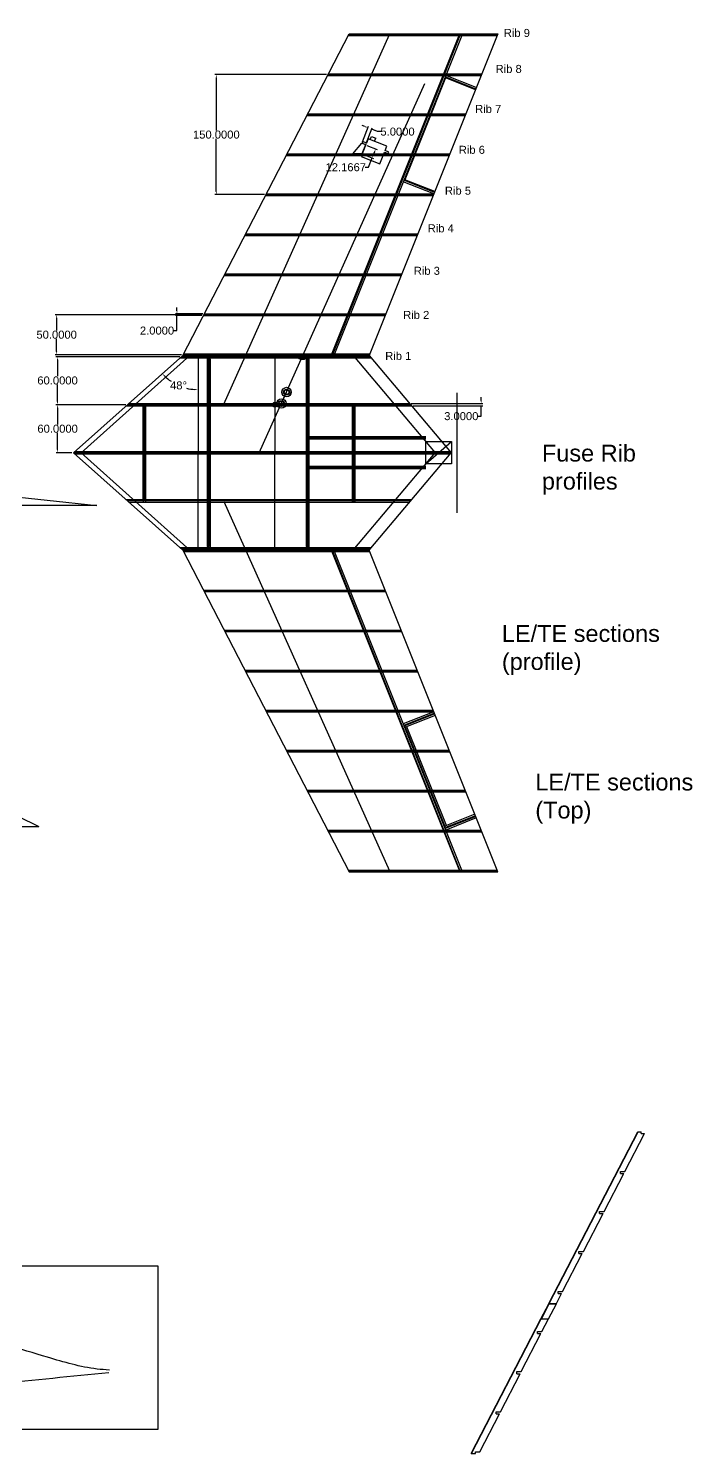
# Model space of a CAD drawing. Extents: x -4140 to 2524, y -1472 to 1305.
# Drawn here: x -1183 to -354, y -1472 to 308 of the extents above; entities that cross this region are included whole.
import ezdxf

# ---------------------------------------------------------------- set-up
doc = ezdxf.new("R2010")
doc.units = 0
doc.header["$MEASUREMENT"] = 0
doc.layers.get('0').update_dxf_attribs({"linetype": 'CONTINUOUS'})
doc.layers.get('DEFPOINTS').update_dxf_attribs({"linetype": 'CONTINUOUS'})
for name, color, linetype in [('CONSTRUCTION', 2, 'CONTINUOUS'), ('DIMENSIONS', 4, 'CONTINUOUS'), ('HARDWARE', 7, 'CONTINUOUS'), ('MOTOR_AND_MOTOR_MOUNT', 5, 'CONTINUOUS'), ('NOTES', 4, 'CONTINUOUS'), ('OUTLINE', 3, 'CONTINUOUS'), ('PROFILES', 6, 'CONTINUOUS'), ('SPAR_LINE', 1, 'CONTINUOUS'), ('STRAIGHT_CUT_1', 7, 'CONTINUOUS')]:
    doc.layers.add(name, color=color, linetype=linetype)
doc.styles.add('CIRCUITGROVE', font='arial.ttf', dxfattribs={"height": 10})
doc.dimstyles.new('CIRCUITGROVE', dxfattribs={"dimtxt": 10, "dimasz": 4, "dimexe": 2, "dimexo": 2, "dimgap": 0.09, "dimtad": 0, "dimtih": 1, "dimtoh": 1, "dimdec": 4, "dimzin": 0, "dimdsep": 46, "dimtxsty": 'CIRCUITGROVE', "dimcen": 0.09, "dimadec": 0, "dimazin": 0, "dimtfac": 1, "dimtdec": 4, "dimtofl": 0, "dimtmove": 0, "dimatfit": 3, "dimfxl": 1, "dimtolj": 1, "dimtzin": 0, "dimarcsym": 0})

# ---------------------------------------------------------------- blocks, each defined once
blk = doc.blocks.new('*D106')
at = {"layer": 'DEFPOINTS', "color": 0}
for p in [(-1146.4, -161.9), (-1059.3, -161.9), (-1126.6, -221.9)]:
    blk.add_point(p, dxfattribs=at)
at = {"layer": 'DIMENSIONS', "color": 0}
for p, q in [((-1061.3, -161.9), (-1148.4, -161.9)), ((-1146.4, -165.9), (-1146.4, -186.7)), ((-1146.4, -217.9), (-1146.4, -197.1)), ((-1128.6, -221.9), (-1148.4, -221.9))]:
    blk.add_line(p, q, dxfattribs=at)
for points in [[(-1145.8, -165.9), (-1147.1, -165.9), (-1146.4, -161.9)], [(-1147.1, -217.9), (-1145.8, -217.9), (-1146.4, -221.9)]]:
    blk.add_solid(points, dxfattribs=at)
at = {"layer": 'DIMENSIONS', "color": 0, "insert": (-1146.4, -191.9), "char_height": 10, "attachment_point": 5, "style": 'CIRCUITGROVE'}
blk.add_mtext('\\A1;60.0000', dxfattribs=at)
blk = doc.blocks.new('*D107')
at = {"layer": 'DEFPOINTS', "color": 0}
for p in [(-1146.5, -101.9), (-991.9, -101.9), (-1059.3, -161.9)]:
    blk.add_point(p, dxfattribs=at)
at = {"layer": 'DIMENSIONS', "color": 0}
for p, q in [((-993.9, -101.9), (-1148.5, -101.9)), ((-1146.5, -105.9), (-1146.5, -126.4)), ((-1146.5, -157.9), (-1146.5, -136.8)), ((-1061.3, -161.9), (-1148.5, -161.9))]:
    blk.add_line(p, q, dxfattribs=at)
for points in [[(-1145.9, -105.9), (-1147.2, -105.9), (-1146.5, -101.9)], [(-1147.2, -157.9), (-1145.9, -157.9), (-1146.5, -161.9)]]:
    blk.add_solid(points, dxfattribs=at)
at = {"layer": 'DIMENSIONS', "color": 0, "insert": (-1146.5, -131.6), "char_height": 10, "attachment_point": 5, "style": 'CIRCUITGROVE'}
blk.add_mtext('\\A1;60.0000', dxfattribs=at)
blk = doc.blocks.new('*D146')
at = {"layer": 'DEFPOINTS', "color": 0}
for p in [(-963.8, -49.4), (-1147.6, -99.4), (-989.7, -99.4)]:
    blk.add_point(p, dxfattribs=at)
at = {"layer": 'DIMENSIONS', "color": 0}
for p, q in [((-965.8, -49.4), (-1149.6, -49.4)), ((-1147.6, -53.4), (-1147.6, -69.2)), ((-1147.6, -95.4), (-1147.6, -79.6)), ((-991.7, -99.4), (-1149.6, -99.4))]:
    blk.add_line(p, q, dxfattribs=at)
for points in [[(-1146.9, -53.4), (-1148.3, -53.4), (-1147.6, -49.4)], [(-1148.3, -95.4), (-1146.9, -95.4), (-1147.6, -99.4)]]:
    blk.add_solid(points, dxfattribs=at)
at = {"layer": 'DIMENSIONS', "color": 0, "insert": (-1147.6, -74.4), "char_height": 10, "attachment_point": 5, "style": 'CIRCUITGROVE'}
blk.add_mtext('\\A1;50.0000', dxfattribs=at)
blk = doc.blocks.new('*D175')
at = {"layer": 'DEFPOINTS', "color": 0}
for p in [(-706.9, -160.4), (-704.4, -163.4), (-620.7, -163.4)]:
    blk.add_point(p, dxfattribs=at)
at = {"layer": 'DIMENSIONS', "color": 0}
for p, q in [((-617.7, -156.4), (-617.7, -152.4)), ((-704.9, -160.4), (-615.7, -160.4)), ((-702.4, -163.4), (-615.7, -163.4)), ((-621.7, -176.2), (-617.7, -176.2)), ((-617.7, -176.2), (-617.7, -163.4))]:
    blk.add_line(p, q, dxfattribs=at)
for points in [[(-618.4, -156.4), (-617, -156.4), (-617.7, -160.4)], [(-617, -167.4), (-618.4, -167.4), (-617.7, -163.4)]]:
    blk.add_solid(points, dxfattribs=at)
at = {"layer": 'DIMENSIONS', "color": 0, "insert": (-642.5, -176.2), "char_height": 10, "attachment_point": 5, "style": 'CIRCUITGROVE'}
blk.add_mtext('\\A1;3.0000', dxfattribs=at)
blk = doc.blocks.new('*D176')
at = {"layer": 'DEFPOINTS', "color": 0}
for p in [(-997.4, -50.4), (-964.4, -50.4), (-963.3, -48.4)]:
    blk.add_point(p, dxfattribs=at)
at = {"layer": 'DIMENSIONS', "color": 0}
for p, q in [((-965.3, -48.4), (-999.4, -48.4)), ((-966.4, -50.4), (-999.4, -50.4)), ((-997.4, -44.4), (-997.4, -40.4)), ((-997.4, -69.3), (-997.4, -50.4)), ((-1001.4, -69.3), (-997.4, -69.3))]:
    blk.add_line(p, q, dxfattribs=at)
for points in [[(-998.1, -44.4), (-996.8, -44.4), (-997.4, -48.4)], [(-996.8, -54.4), (-998.1, -54.4), (-997.4, -50.4)]]:
    blk.add_solid(points, dxfattribs=at)
at = {"layer": 'DIMENSIONS', "color": 0, "insert": (-1022.3, -69.3), "char_height": 10, "attachment_point": 5, "style": 'CIRCUITGROVE'}
blk.add_mtext('\\A1;2.0000', dxfattribs=at)
blk = doc.blocks.new('*D180')
at = {"layer": 'CONSTRUCTION', "color": 0}
for start, end in [(225.5354, 235.5056), (256.1137, 266.1538)]:
    blk.add_arc((-971.1, -83.4), 59.6, start, end, dxfattribs=at)
for points in [[(-1012.4, -125.5), (-1013.4, -126.4), (-1015.7, -123.1)], [(-975.2, -143.6), (-975.1, -142.2), (-971.1, -143)]]:
    blk.add_solid(points, dxfattribs=at)
at = {"layer": 'DEFPOINTS', "color": 0}
for p in [(-990.2, -100.4), (-971.1, -101.9), (-1002.9, -133.9), (-1126.6, -221.9), (-971.1, -220.4)]:
    blk.add_point(p, dxfattribs=at)
at = {"layer": 'CONSTRUCTION', "color": 0, "insert": (-995.5, -137.8), "char_height": 10, "attachment_point": 5, "style": 'CIRCUITGROVE'}
blk.add_mtext('\\A1;48%%d', dxfattribs=at)
blk = doc.blocks.new('*D193')
at = {"layer": 'DEFPOINTS', "color": 0}
for p in [(-948.3, 250.6), (-808.8, 250.6), (-886.3, 100.6)]:
    blk.add_point(p, dxfattribs=at)
at = {"layer": 'STRAIGHT_CUT_1', "color": 0}
for p, q in [((-810.8, 250.6), (-950.3, 250.6)), ((-948.3, 246.6), (-948.3, 180.8)), ((-948.3, 104.6), (-948.3, 170.4)), ((-888.3, 100.6), (-950.3, 100.6))]:
    blk.add_line(p, q, dxfattribs=at)
for points in [[(-947.7, 246.6), (-949, 246.6), (-948.3, 250.6)], [(-949, 104.6), (-947.7, 104.6), (-948.3, 100.6)]]:
    blk.add_solid(points, dxfattribs=at)
at = {"layer": 'STRAIGHT_CUT_1', "color": 0, "insert": (-948.3, 175.6), "char_height": 10, "attachment_point": 5, "style": 'CIRCUITGROVE'}
blk.add_mtext('\\A1;150.0000', dxfattribs=at)
blk = doc.blocks.new('*D286')
at = {"layer": 'DEFPOINTS', "color": 0}
for p in [(-762.1, 162.9), (-766.6, 151.6), (-753.8, 146.5)]:
    blk.add_point(p, dxfattribs=at)
at = {"layer": 'DIMENSIONS', "color": 0}
for p, q in [((-760.2, 162.1), (-747.4, 157)), ((-764.7, 150.8), (-752, 145.7)), ((-758.5, 134.8), (-753.8, 146.5)), ((-750.8, 154.1), (-752.3, 150.2)), ((-762.5, 134.8), (-758.5, 134.8))]:
    blk.add_line(p, q, dxfattribs=at)
for points in [[(-752.9, 150.4), (-751.7, 150), (-753.8, 146.5)], [(-750.2, 153.8), (-751.4, 154.3), (-749.3, 157.8)]]:
    blk.add_solid(points, dxfattribs=at)
at = {"layer": 'DIMENSIONS', "color": 0, "insert": (-786.7, 134.8), "char_height": 10, "attachment_point": 5, "style": 'CIRCUITGROVE'}
blk.add_mtext('\\A1;12.1667', dxfattribs=at)
blk = doc.blocks.new('*D287')
at = {"layer": 'DEFPOINTS', "color": 0}
for p in [(-754.3, 182.3), (-766.7, 164.7), (-762.1, 162.9)]:
    blk.add_point(p, dxfattribs=at)
at = {"layer": 'DIMENSIONS', "color": 0}
for p, q in [((-762.7, 185.6), (-766.4, 187.1)), ((-766, 166.6), (-758.2, 186)), ((-761.3, 164.7), (-753.6, 184.2)), ((-746.9, 179.3), (-754.3, 182.3)), ((-742.9, 179.3), (-746.9, 179.3))]:
    blk.add_line(p, q, dxfattribs=at)
for points in [[(-762.9, 185), (-762.4, 186.3), (-758.9, 184.2)], [(-750.3, 181.4), (-750.8, 180.2), (-754.3, 182.3)]]:
    blk.add_solid(points, dxfattribs=at)
at = {"layer": 'DIMENSIONS', "color": 0, "insert": (-722.1, 179.3), "char_height": 10, "attachment_point": 5, "style": 'CIRCUITGROVE'}
blk.add_mtext('\\A1;5.0000', dxfattribs=at)

msp = doc.modelspace()

# ---------------------------------------------------------------- linework, layer by layer
for p, q in [((-644.16542, 299.53298), (-803.04925, -98.42451)), ((-641.93983, 299.53298), (-800.82366, -98.42451)), ((-623.79339, 234.36737), (-661.88527, 249.57549)), ((-662.13109, 246.44337), (-712.92329, 119.22379)), ((-624.53496, 232.50994), (-662.62685, 247.71805)), ((-624.90575, 231.58122), (-662.13109, 246.44337)), ((-676.81031, 101.57549), (-714.9022, 116.78361)), ((-676.06873, 103.43292), (-714.16062, 118.64104)), ((-675.69795, 104.36164), (-712.92329, 119.22379)), ((-981.22422, -100.42451), (-1117.03009, -221.94478)), ((-990.20974, -100.42451), (-757.45846, -100.42451)), ((-1124.90198, -223.42451), (-656.37341, -223.42451)), ((-981.22422, -343.42451), (-1117.03009, -221.90424)), ((-990.20974, -343.42451), (-757.45846, -343.42451)), ((-644.16542, -743.382), (-803.04925, -345.42451)), ((-641.93983, -743.382), (-800.82366, -345.42451)), ((-676.81031, -545.42451), (-714.9022, -560.63263)), ((-676.06873, -547.28195), (-714.16062, -562.49006)), ((-675.69795, -548.21066), (-712.92329, -563.07282)), ((-674.95637, -550.0681), (-712.18171, -564.93025)), ((-662.13109, -690.29239), (-712.92329, -563.07282)), ((-661.01524, -687.69338), (-710.32427, -564.18867)), ((-625.64733, -673.57281), (-662.87267, -688.43496)), ((-624.53496, -676.35896), (-662.62685, -691.56708)), ((-624.90575, -675.43024), (-662.13109, -690.29239)), ((-623.79339, -678.21639), (-661.88527, -693.42451)), ((-533.25006, -1284.91394), (-422.30209, -1070.30536)), ((-532.9635, -1284.91394), (-422.01443, -1070.30536)), ((-532.68703, -1284.91394), (-421.73796, -1070.30536)), ((-438.39924, -1120.01285), (-413.86475, -1072.55536)), ((-422.30209, -1070.30536), (-418.07418, -1070.30536)), ((-418.07418, -1072.55536), (-418.07418, -1070.30536)), ((-418.07418, -1072.55536), (-413.86475, -1072.55536)), ((-443.91854, -1120.01285), (-438.39924, -1120.01285)), ((-443.91854, -1122.51285), (-443.91854, -1120.01285)), ((-464.24815, -1170.01285), (-439.69169, -1122.51285)), ((-443.91854, -1122.51285), (-439.69169, -1122.51285)), ((-490.09707, -1220.01285), (-465.5406, -1172.51285)), ((-469.76496, -1170.01285), (-464.24815, -1170.01285)), ((-469.76496, -1172.51285), (-469.76496, -1170.01285)), ((-469.76496, -1172.51285), (-465.5406, -1172.51285)), ((-515.94598, -1270.01285), (-491.38951, -1222.51285)), ((-495.61139, -1222.51285), (-495.61139, -1220.01285)), ((-495.61139, -1220.01285), (-490.09707, -1220.01285)), ((-495.61139, -1222.51285), (-491.38951, -1222.51285)), ((-1630.16068, -1237.60718), (-1021.16068, -1237.60718)), ((-1021.16068, -1237.60718), (-1021.16068, -1442.40718)), ((-523.64952, -1284.91394), (-517.23842, -1272.51285)), ((-521.45781, -1270.01285), (-515.94598, -1270.01285)), ((-521.45781, -1272.51285), (-521.45781, -1270.01285)), ((-521.45781, -1272.51285), (-517.23842, -1272.51285)), ((-543.0928, -1303.95292), (-533.37931, -1285.16394)), ((-542.80633, -1303.95292), (-533.09274, -1285.16394)), ((-542.52987, -1303.95292), (-532.81628, -1285.16394)), ((-533.49225, -1303.95292), (-523.77876, -1285.16394)), ((-533.37931, -1285.16394), (-533.25006, -1284.91394)), ((-533.37931, -1285.16394), (-533.09274, -1285.16394)), ((-533.25006, -1284.91394), (-532.9635, -1284.91394)), ((-533.09274, -1285.16394), (-532.9635, -1284.91394)), ((-533.09274, -1285.16394), (-532.81628, -1285.16394)), ((-532.9635, -1284.91394), (-532.68703, -1284.91394)), ((-532.81628, -1285.16394), (-532.68703, -1284.91394)), ((-532.81628, -1285.16394), (-523.77876, -1285.16394)), ((-532.68703, -1284.91394), (-523.64952, -1284.91394)), ((-523.77876, -1285.16394), (-523.64952, -1284.91394)), ((-630.10537, -1472.26285), (-543.22204, -1304.20292)), ((-629.81977, -1472.26285), (-542.93558, -1304.20292)), ((-629.54331, -1472.26285), (-542.65911, -1304.20292)), ((-543.22204, -1304.20292), (-543.0928, -1303.95292)), ((-543.22204, -1304.20292), (-542.93558, -1304.20292)), ((-543.0928, -1303.95292), (-542.80633, -1303.95292)), ((-542.93558, -1304.20292), (-542.80633, -1303.95292)), ((-542.93558, -1304.20292), (-542.65911, -1304.20292)), ((-542.80633, -1303.95292), (-542.52987, -1303.95292)), ((-542.65911, -1304.20292), (-542.52987, -1303.95292)), ((-542.65911, -1304.20292), (-533.6215, -1304.20292)), ((-542.52987, -1303.95292), (-533.49225, -1303.95292)), ((-541.79489, -1320.01285), (-533.6215, -1304.20292)), ((-533.6215, -1304.20292), (-533.49225, -1303.95292)), ((-567.6438, -1370.01285), (-543.08734, -1322.51285)), ((-547.30423, -1320.01285), (-541.79489, -1320.01285)), ((-547.30423, -1322.51285), (-547.30423, -1320.01285)), ((-547.30423, -1322.51285), (-543.08734, -1322.51285)), ((-573.15065, -1370.01285), (-567.6438, -1370.01285)), ((-573.15065, -1372.76285), (-573.15065, -1370.01285)), ((-593.49272, -1420.01285), (-569.06549, -1372.76285)), ((-573.15065, -1372.76285), (-569.06549, -1372.76285)), ((-619.34163, -1470.01285), (-594.78516, -1422.51285)), ((-598.99707, -1422.51285), (-598.99707, -1420.01285)), ((-598.99707, -1420.01285), (-593.49272, -1420.01285)), ((-598.99707, -1422.51285), (-594.78516, -1422.51285)), ((-1021.16068, -1442.40718), (-1630.16068, -1442.40718)), ((-630.10537, -1472.26285), (-624.8435, -1472.26285)), ((-624.8435, -1470.01285), (-619.34163, -1470.01285)), ((-624.8435, -1472.26285), (-624.8435, -1470.01285))]:
    msp.add_line(p, q)
at = {"color": 4}
for centre in [(-840.84351, -101.92451), (-867.02698, -160.42451), (-860.6076, -146.08211)]:
    msp.add_circle(centre, 3, dxfattribs=at)
msp.add_circle((-875.3444, -161.92451), 3)
at = {"layer": 'CONSTRUCTION'}
for p, q in [((-804.32235, -99.42451), (-644.78418, 300.53298)), ((-782.92349, 300.53298), (-597.37688, 300.53298)), ((-617.32232, 250.57549), (-808.76786, 250.57549)), ((-637.28474, 200.57549), (-834.61428, 200.57549)), ((-657.24715, 150.57549), (-860.4607, 150.57549)), ((-677.20956, 100.57549), (-886.30713, 100.57549)), ((-697.17197, 50.57549), (-912.15355, 50.57549)), ((-717.13438, 0.57549), (-937.99997, 0.57549)), ((-737.0968, -49.42451), (-963.84639, -49.42451)), ((-991.91535, -101.92451), (-756.16112, -101.92451)), ((-989.69282, -99.42451), (-757.05921, -99.42451)), ((-957.69004, -341.92451), (-957.69004, -101.92451)), ((-834.172, -341.92451), (-834.172, -101.92451)), ((-2160.8327, -171.07985), (-1097.40193, -287.95572)), ((-705.61859, -161.92451), (-1059.26208, -161.92451)), ((-1038.03501, -281.92451), (-1038.03501, -161.92451)), ((-971.14878, -161.92451), (-971.14878, -221.92451)), ((-1126.63063, -221.92451), (-655.07607, -221.92451)), ((-1126.63063, -221.92451), (-655.07607, -221.92451)), ((-971.14878, -281.92451), (-971.14878, -221.92451)), ((-971.14878, -281.92451), (-971.14878, -221.92451)), ((-705.61859, -281.92451), (-1059.26208, -281.92451)), ((-1980.7516, -287.95572), (-1169.95396, -688.91321)), ((-1097.40193, -287.95572), (-1562.66914, -287.95572)), ((-991.91535, -341.92451), (-756.16112, -341.92451)), ((-989.69282, -344.42451), (-757.05921, -344.42451)), ((-804.32235, -344.42451), (-644.78418, -744.382)), ((-737.0968, -394.42451), (-963.84639, -394.42451)), ((-717.13438, -444.42451), (-937.99997, -444.42451)), ((-697.17197, -494.42451), (-912.15355, -494.42451)), ((-677.20956, -544.42451), (-886.30713, -544.42451)), ((-657.24715, -594.42451), (-860.4607, -594.42451)), ((-637.28474, -644.42451), (-834.61428, -644.42451)), ((-1402.58757, -688.91321), (-1169.95396, -688.91321)), ((-617.32232, -694.42451), (-808.76786, -694.42451)), ((-782.92349, -744.382), (-597.37688, -744.382))]:
    msp.add_line(p, q, dxfattribs=at)
at = {"layer": 'HARDWARE'}
for p, q in [((-761.53437, 163.09805), (-767.46699, 148.23857)), ((-765.43637, 166.80942), (-766.17795, 164.95199)), ((-766.17795, 164.95199), (-761.53437, 163.09805)), ((-760.79279, 164.95548), (-765.43637, 166.80942)), ((-758.56806, 170.52778), (-760.79279, 164.95548)), ((-735.35013, 161.25807), (-758.56806, 170.52778)), ((-756.24626, 169.60081), (-754.76311, 173.31568)), ((-754.76311, 173.31568), (-749.1908, 171.09095)), ((-750.67396, 167.37608), (-749.1908, 171.09095)), ((-737.57486, 155.68576), (-735.35013, 161.25807)), ((-767.46699, 148.23857), (-744.24905, 138.96885)), ((-744.24905, 138.96885), (-738.31643, 153.82833)), ((-738.31643, 153.82833), (-733.67285, 151.97438)), ((-732.93127, 153.83182), (-737.57486, 155.68576)), ((-733.67285, 151.97438), (-732.93127, 153.83182)), ((-867.02698, -160.42451), (-860.6076, -146.08211))]:
    msp.add_line(p, q, dxfattribs=at)
for centre in [(-860.6076, -146.08211), (-867.02698, -160.42451)]:
    msp.add_circle(centre, 5.94, dxfattribs=at)
at = {"layer": 'MOTOR_AND_MOTOR_MOUNT'}
for p, q in [((-647.63063, -296.92488), (-647.63063, -146.92488)), ((-686.63063, -235.92488), (-654.63063, -207.92488)), ((-670.63063, -221.92488), (-1126.63063, -221.92488))]:
    msp.add_line(p, q, dxfattribs=at)
msp.add_lwpolyline([(-686.63063, -235.92488), (-686.63063, -207.92488), (-654.63063, -207.92488), (-654.63063, -235.92488)], close=True, dxfattribs=at)
at = {"layer": 'OUTLINE'}
for p, q in [((-990.20974, -100.42451), (-782.42649, 301.53298)), ((-596.97764, 301.53298), (-757.45846, -100.42451)), ((-990.20974, -100.42451), (-1126.63063, -221.92488)), ((-777.45846, -100.42451), (-675.07607, -221.92451)), ((-757.45846, -100.42451), (-655.07607, -221.92451)), ((-990.20974, -343.42451), (-1126.63063, -221.92414)), ((-777.45846, -343.42451), (-675.07607, -221.92451)), ((-757.45846, -343.42451), (-655.07607, -221.92451)), ((-990.20974, -343.42451), (-782.42649, -745.382)), ((-596.97764, -745.382), (-757.45846, -343.42451))]:
    msp.add_line(p, q, dxfattribs=at)
at = {"layer": 'PROFILES'}
for p, q in [((-783.46034, 299.53298), (-597.77613, 299.53298)), ((-782.42649, 301.53298), (-596.97764, 301.53298)), ((-809.28479, 249.57549), (-617.72157, 249.57549)), ((-808.25093, 251.57549), (-616.92307, 251.57549)), ((-835.13121, 199.57549), (-637.68398, 199.57549)), ((-834.09735, 201.57549), (-636.88549, 201.57549)), ((-777.97543, 151.57549), (-766.69775, 164.72882)), ((-762.05417, 162.87488), (-766.69775, 164.72882)), ((-762.05417, 162.87488), (-766.56543, 151.57549)), ((-860.97763, 149.57549), (-657.6464, 149.57549)), ((-859.94378, 151.57549), (-656.8479, 151.57549)), ((-766.56543, 151.57549), (-777.97543, 151.57549)), ((-738.09326, 153.30853), (-738.78518, 151.57549)), ((-738.78518, 151.57549), (-733.75251, 151.57549)), ((-738.09326, 153.30853), (-733.75251, 151.57549)), ((-886.82406, 99.57549), (-677.60881, 99.57549)), ((-885.7902, 101.57549), (-676.81031, 101.57549)), ((-912.67048, 49.57549), (-697.57122, 49.57549)), ((-911.63662, 51.57549), (-696.77272, 51.57549)), ((-937.48304, 1.57549), (-716.73514, 1.57549)), ((-938.5169, -0.42451), (-717.53363, -0.42451)), ((-964.36332, -50.42451), (-737.49604, -50.42451)), ((-963.32946, -48.42451), (-736.69755, -48.42451)), ((-993.62096, -103.42451), (-754.89838, -103.42451)), ((-990.20974, -100.42451), (-757.45846, -100.42451)), ((-989.17589, -98.42451), (-756.65996, -98.42451)), ((-959.21031, -338.85531), (-959.21031, -101.92451)), ((-959.21031, -104.99371), (-959.21031, -341.92451)), ((-956.16977, -338.85531), (-956.16977, -101.92451)), ((-956.16977, -104.99371), (-956.16977, -341.92451)), ((-835.69227, -338.85531), (-835.69227, -101.92451)), ((-835.69227, -104.99371), (-835.69227, -341.92451)), ((-832.65173, -101.92451), (-832.65173, -341.92451)), ((-1060.94629, -163.42451), (-704.37129, -163.42451)), ((-1057.57788, -160.42451), (-706.89925, -160.42451)), ((-1039.55528, -279.62768), (-1039.55528, -161.17241)), ((-1039.55528, -164.22135), (-1039.55528, -282.67661)), ((-1036.51474, -279.62768), (-1036.51474, -161.17241)), ((-1036.51474, -164.22135), (-1036.51474, -282.67661)), ((-778.51271, -160.42451), (-778.51271, -283.42451)), ((-775.47217, -160.42451), (-775.47217, -283.42451)), ((-1039.55528, -194.6568), (-1036.51474, -194.6568)), ((-959.21031, -194.6568), (-956.16977, -194.6568)), ((-835.69227, -194.6568), (-832.65173, -194.6568)), ((-1039.55528, -197.70574), (-1036.51474, -197.70574)), ((-959.21031, -197.70574), (-956.16977, -197.70574)), ((-835.69227, -197.70574), (-832.65173, -197.70574)), ((-686.63063, -201.80654), (-835.69227, -201.80654)), ((-686.63063, -204.84708), (-835.69227, -204.84708)), ((-1124.95073, -220.42871), (-656.33651, -220.42871)), ((-1124.90198, -223.42451), (-656.37341, -223.42451)), ((-971.14878, -221.92451), (-971.14878, -220.97858)), ((-971.14878, -221.92451), (-971.14878, -220.97858)), ((-971.14878, -221.92451), (-971.14878, -222.87045)), ((-971.14878, -221.92451), (-971.14878, -222.87045)), ((-832.65173, -220.40005), (-835.69227, -220.40005)), ((-832.65173, -220.40005), (-835.69227, -220.40005)), ((-832.65173, -223.44898), (-835.69227, -223.44898)), ((-832.65173, -223.44898), (-835.69227, -223.44898)), ((-1039.55528, -246.14329), (-1036.51474, -246.14329)), ((-1039.55528, -246.14329), (-1036.51474, -246.14329)), ((-1039.55528, -249.19222), (-1036.51474, -249.19222)), ((-1039.55528, -249.19222), (-1036.51474, -249.19222)), ((-959.21031, -246.14329), (-956.16977, -246.14329)), ((-959.21031, -246.14329), (-956.16977, -246.14329)), ((-959.21031, -249.19222), (-956.16977, -249.19222)), ((-959.21031, -249.19222), (-956.16977, -249.19222)), ((-686.63063, -239.00194), (-835.69227, -239.00194)), ((-686.63063, -242.04248), (-835.69227, -242.04248)), ((-835.69227, -246.14329), (-832.65173, -246.14329)), ((-835.69227, -246.14329), (-832.65173, -246.14329)), ((-835.69227, -249.19222), (-832.65173, -249.19222)), ((-835.69227, -249.19222), (-832.65173, -249.19222)), ((-1060.94629, -280.42451), (-704.37129, -280.42451)), ((-1057.57788, -283.42451), (-706.89925, -283.42451)), ((-993.62096, -340.42451), (-754.89838, -340.42451)), ((-990.20974, -343.42451), (-757.45846, -343.42451)), ((-989.17589, -345.42451), (-756.65996, -345.42451)), ((-964.36332, -393.42451), (-737.49604, -393.42451)), ((-963.32946, -395.42451), (-736.69755, -395.42451)), ((-938.5169, -443.42451), (-717.53363, -443.42451)), ((-937.48304, -445.42451), (-716.73514, -445.42451)), ((-912.67048, -493.42451), (-697.57122, -493.42451)), ((-911.63662, -495.42451), (-696.77272, -495.42451)), ((-886.82406, -543.42451), (-677.60881, -543.42451)), ((-885.7902, -545.42451), (-676.81031, -545.42451)), ((-860.97763, -593.42451), (-657.6464, -593.42451)), ((-859.94378, -595.42451), (-656.8479, -595.42451)), ((-835.13121, -643.42451), (-637.68398, -643.42451)), ((-834.09735, -645.42451), (-636.88549, -645.42451)), ((-809.28479, -693.42451), (-617.72157, -693.42451)), ((-808.25093, -695.42451), (-616.92307, -695.42451)), ((-783.46034, -743.382), (-597.77613, -743.382)), ((-782.42649, -745.382), (-596.97764, -745.382))]:
    msp.add_line(p, q, dxfattribs=at)
at = {"layer": 'PROFILES', "color": 4}
for centre in [(-841.52763, -101.92451), (-840.1594, -101.92451), (-867.02698, -160.42451), (-860.6076, -146.08211)]:
    msp.add_ellipse(centre, major_axis=(3.94, 0), ratio=0.9137055838, dxfattribs=at)
at = {"layer": 'PROFILES'}
msp.add_spline([(-1081.85264, -1368.14688), (-1097.22168, -1366.71053), (-1158.8415, -1352.05966), (-1262.40302, -1322.75793), (-1343.55733, -1306.81434), (-1390.09538, -1302.50526), (-1430.1698, -1302.50526), (-1476.85149, -1309.25615), (-1518.50591, -1324.91247), (-1550.24945, -1357.08692), (-1553.40945, -1368.86506), (-1546.94583, -1378.77594), (-1509.88775, -1394.71953), (-1457.17336, -1400.46497), (-1401.58625, -1399.31589), (-1222.4812, -1384.73684), (-1082.43616, -1371.09142)], degree=3, dxfattribs=at)
at = {"layer": 'SPAR_LINE'}
for p, q in [((-938.89299, -161.17241), (-732.2426, 300.53298)), ((-894.67316, -222.19256), (-688.02277, 239.51283)), ((-971.14878, -101.92428), (-971.14878, -220.40005)), ((-875.3444, -101.92451), (-875.3444, -220.40005)), ((-971.14878, -341.92474), (-971.14878, -223.44898)), ((-875.3444, -341.92451), (-875.3444, -223.44898)), ((-938.89299, -282.67661), (-732.2426, -744.382))]:
    msp.add_line(p, q, dxfattribs=at)
at = {"layer": 'STRAIGHT_CUT_1'}
for p, q in [((-776.99244, -160.42451), (-776.99244, -283.42451)), ((-686.63063, -203.32681), (-835.69227, -203.32681)), ((-686.63063, -233.42488), (-686.63063, -210.42488)), ((-686.63063, -240.52221), (-835.69227, -240.52221))]:
    msp.add_line(p, q, dxfattribs=at)

# ---------------------------------------------------------------- texts
at = {"layer": 'NOTES', "char_height": 21, "width": 399.0713622, "attachment_point": 1, "style": 'CIRCUITGROVE'}
for s, insert in [('{Fuse Rib \\Pprofiles}', (-541.84111, -211.87848)), ('{LE/TE sections\\P(profile)}', (-591.82444, -437.22161)), ('{LE/TE sections\\P(Top)}', (-550.10334, -622.81947))]:
    msp.add_mtext(s, dxfattribs=dict(at, insert=insert))
at = {"layer": 'STRAIGHT_CUT_1', "style": 'CIRCUITGROVE'}
for s, p in [('Rib 9', (-589.42596, 297.66453)), ('Rib 8', (-599.63952, 252.72487)), ('Rib 7', (-625.17341, 202.67843)), ('Rib 6', (-645.60053, 151.61063)), ('Rib 5', (-662.96358, 100.54283)), ('Rib 4', (-684.41206, 53.56046)), ('Rib 3', (-701.77511, 0.44995)), ('Rib 2', (-715.05274, -54.70327)), ('Rib 1', (-737.44392, -105.93107))]:
    msp.add_text(s, height=10, dxfattribs=at).set_placement(p)

# ---------------------------------------------------------------- dimensions: what is measured, and where the dimension line sits
at = {"layer": 'CONSTRUCTION'}
dim = msp.add_angular_dim_2l(base=(-1002.91363, -133.87591), line1=((-990.20974, -100.42451), (-1126.63063, -221.92488)), line2=((-971.14878, -101.92428), (-971.14878, -220.40005)), dimstyle='CIRCUITGROVE', dxfattribs=at)
dim.commit()
dim.dimension.update_dxf_attribs({"geometry": '*D180', "text_midpoint": (-995.53717, -137.82804)})
at = {"layer": 'DIMENSIONS'}
for base, p1, p2, angle, picture, middle, dimtype in [((-754.29802, 182.30175), (-766.69775, 164.72882), (-762.05417, 162.87488), 338.23573153, '*D287', (-722.06329, 179.33544), 161), ((-753.80872, 146.4824), (-762.05417, 162.87488), (-766.56543, 151.57549), 248.23573153, '*D286', (-786.71698, 134.76473), 161), ((-1147.61198, -99.42451), (-963.84639, -49.42451), (-989.69282, -99.42451), 90, '*D146', (-1147.61198, -74.42451), 160), ((-997.43359, -50.42451), (-963.32946, -48.42451), (-964.36332, -50.42451), 90, '*D176', (-1022.32359, -69.32225), 160), ((-617.70909, -163.42451), (-706.89925, -160.42451), (-704.37129, -163.42451), 90, '*D175', (-642.50909, -176.23743), 160)]:
    dim = msp.add_linear_dim(base=base, p1=p1, p2=p2, angle=angle, dimstyle='CIRCUITGROVE', dxfattribs=at)
    dim.commit()
    dim.dimension.update_dxf_attribs({"geometry": picture, "text_midpoint": middle, "dimtype": dimtype})
dim = msp.add_linear_dim(base=(-1146.51966, -101.92451), p1=(-1059.25077, -161.92451), p2=(-991.91535, -101.92451), angle=90, dimstyle='CIRCUITGROVE', override={"dimexo": 2}, dxfattribs=at)
dim.commit()
dim.dimension.update_dxf_attribs({"geometry": '*D107', "text_midpoint": (-1146.51966, -131.5586), "dimtype": 160})
dim = msp.add_linear_dim(base=(-1146.43015, -161.92451), p1=(-1126.63063, -221.92451), p2=(-1059.25077, -161.92451), angle=90, dimstyle='CIRCUITGROVE', dxfattribs=at)
dim.commit()
dim.dimension.update_dxf_attribs({"geometry": '*D106', "text_midpoint": (-1146.43015, -191.92451)})
at = {"layer": 'STRAIGHT_CUT_1'}
dim = msp.add_linear_dim(base=(-948.32228, 250.57549), p1=(-886.30713, 100.57549), p2=(-808.76786, 250.57549), angle=90, dimstyle='CIRCUITGROVE', dxfattribs=at)
dim.commit()
dim.dimension.update_dxf_attribs({"geometry": '*D193', "text_midpoint": (-948.32228, 175.57549)})

doc.saveas('drawing.dxf')
